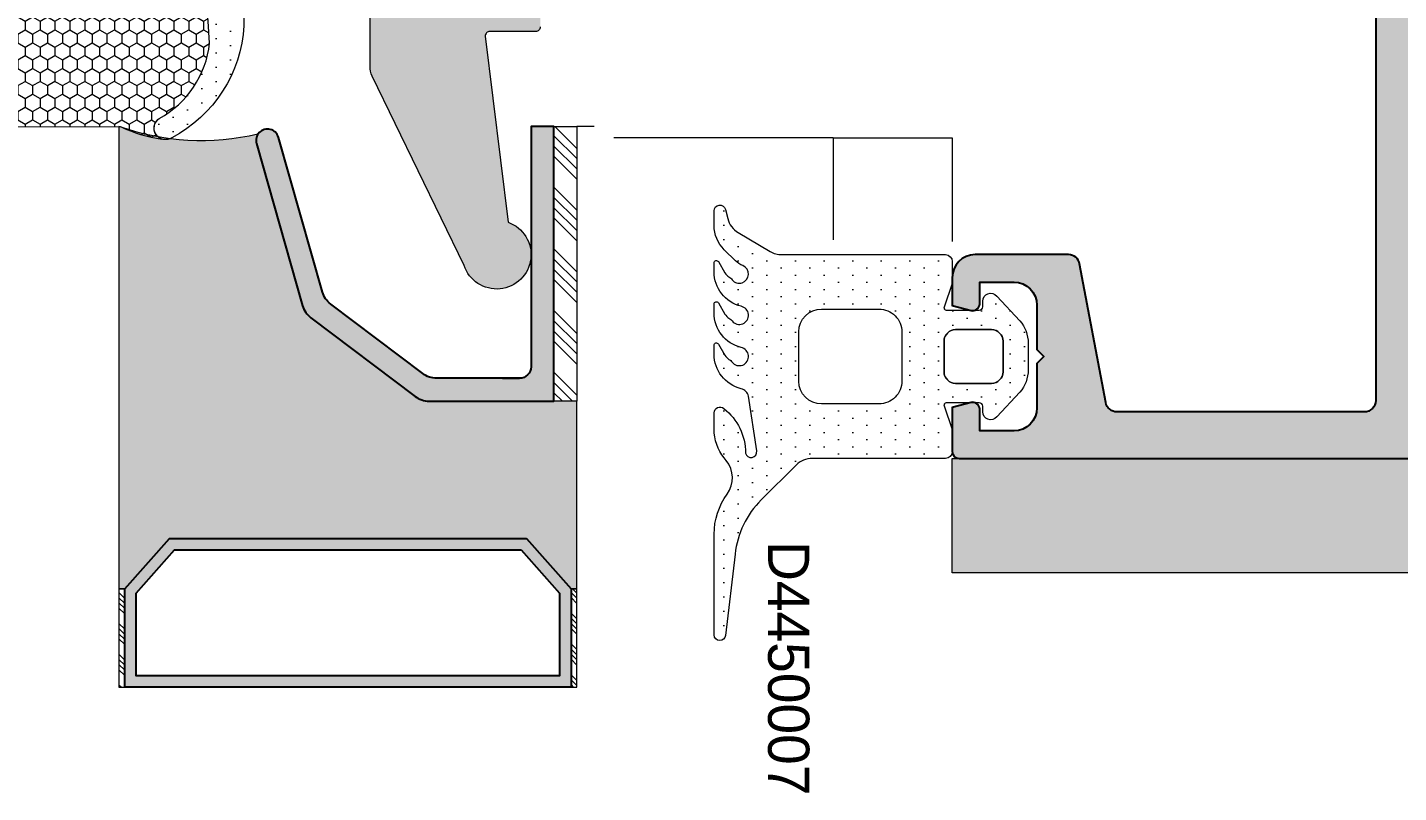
# Model space of a CAD drawing. Extents: x 58467 to 79089, y -33726 to -17391.
# Drawn here: x 74918.37 to 74924.36, y -19008.62 to -19005.28 of the extents above; entities that cross this region are included whole.
import ezdxf

# ---------------------------------------------------------------- set-up
doc = ezdxf.new("R2010")
doc.units = 0
doc.header["$LTSCALE"] = 100
doc.linetypes.add('HIDDEN2', pattern=[0.1875, 0.125, -0.0625])
for name, color, linetype, lineweight in [('ALD-aksesuar', 200, 'Continuous', 20), ('ALD-alu.', 7, 'Continuous', 20), ('ALD-alu.gor', 13, 'Continuous', 20), ('ALD-bant', 1, 'Continuous', 20), ('ALD-conta.', 30, 'Continuous', 20), ('ALD-olcu.', 150, 'Continuous', 20), ('ALD-pls', 1, 'Continuous', 20), ('ALD-silikon', 5, 'Continuous', 20), ('ALD-tr.', 252, 'Continuous', 15), ('ALD-yazı', 7, 'Continuous', 25), ('ATR-tr.', 252, 'Continuous', 15)]:
    doc.layers.add(name, color=color, linetype=linetype, lineweight=lineweight)
doc.styles.add('ALD-1', font='calibri.ttf')
pattern_1 = [(314.9999999999999, (190.4498068157263, -484.8717164994414), (0.0673519209080187, 0.06735192090801864), []), (314.9999999999999, (190.4498068157263, -484.8941671494395), (0.0673519209080187, 0.06735192090801864), []), (314.9999999999999, (190.4498068157263, -484.9166177994412), (0.0673519209080187, 0.06735192090801864), []), (314.9999999999999, (190.4498068157263, -484.9390684994432), (0.0673519209080187, 0.06735192090801864), [])]

# ---------------------------------------------------------------- blocks, each defined once
blk = doc.blocks.new('D3450016')
at = {"layer": 'ALD-tr.'}
h = blk.add_hatch(color=256, dxfattribs=at)
h.dxf.hatch_style = 1
edge = h.paths.add_edge_path(flags=16)
edge.add_line((23.60000000000582, 130.5000000000159), (24, 130.5000000000159))
edge.add_line((24, 130.5000000000159), (24, 44.50000000001592))
edge.add_line((24, 44.50000000001592), (23.60000000000582, 44.50000000001592))
edge.add_line((23.60000000000582, 44.50000000001592), (23.60000000000582, 39.50000000001592))
edge.add_line((23.60000000000582, 39.50000000001592), (-23.59999999999127, 39.50000000001592))
edge.add_line((-23.59999999999127, 39.50000000001592), (-23.59999999999127, 44.50000000001592))
edge.add_line((-23.59999999999127, 44.50000000001592), (-24, 44.50000000001592))
edge.add_line((-24, 44.50000000001592), (-24, 130.5000000000159))
edge.add_line((-24, 130.5000000000159), (-23.59999999999127, 130.5000000000159))
edge.add_line((-23.59999999999127, 130.5000000000159), (-23.59999999999127, 136.0000000000114))
edge.add_arc((-22.59999999998212, 136.0000000000095), 1.000000000009152, 90.00000000052438, 179.9999999998925, ccw=False)
edge.add_line((-22.59999999999127, 137.0000000000186), (22.60000000000582, 137.0000000000164))
edge.add_arc((22.59999999999701, 136.0000000000076), 1.000000000008811, 2.4431301426375285e-10, 89.99999999949517, ccw=False)
edge.add_line((23.60000000000582, 136.0000000000118), (23.60000000000582, 130.5000000000159))
edge = h.paths.add_edge_path(flags=16)
edge.add_arc((1.400000000008959, 5.499999999995225), 0.4999999999997726, -90.00000000002598, 2.5977442419389263e-11, ccw=False)
edge.add_line((1.400000000008731, 4.999999999995453), (-1.399999999994179, 4.999999999995453))
edge.add_arc((-1.399999999992872, 5.49999999999676), 0.5000000000013074, 180.0000000001498, 269.99999999985016, ccw=False)
edge.add_line((-1.899999999994179, 5.499999999995453), (-1.899999999994179, 5.999999999995453))
edge.add_arc((-2.399999999994805, 5.999999999994827), 0.5000000000006253, 7.16515358639205e-11, 89.99999999992835)
edge.add_line((-2.399999999994179, 6.499999999995453), (-4.399999999994179, 6.499999999994998))
edge.add_arc((-4.399999999992758, 6.999999999996419), 0.5000000000014211, 180.0000000000586, 269.99999999983714, ccw=False)
edge.add_line((-4.899999999994179, 6.999999999995907), (-4.899999999994179, 10.60021141676407))
edge.add_line((-4.899999999994179, 10.60021141676407), (-4.5, 11.00021141676416))
edge.add_line((-4.5, 11.00021141676416), (-4.5, 14.00021141676416))
edge.add_line((-4.5, 14.00021141676416), (-4.899999999994179, 14.40021141676425))
edge.add_line((-4.899999999994179, 14.40021141676425), (-4.899999999994179, 18.40021141676425))
edge.add_arc((-4.599999999999795, 18.40021141677005), 0.2999999999943839, 90.0000000011508, 180.0000000011073, ccw=False)
edge.add_line((-4.600000000005821, 18.70021141676443), (-3.19999999999709, 18.70021141676443))
edge.add_arc((-3.1999999999951, 19.00021141676535), 0.3000000000009209, 269.99999999962, 359.999999999772)
edge.add_line((-2.899999999994179, 19.00021141676416), (-2.899999999994179, 37.20000000001573))
edge.add_arc((-2.599999999999795, 37.20000000002153), 0.2999999999943839, 90.0000000011508, 180.0000000011073, ccw=False)
edge.add_line((-2.600000000005821, 37.50000000001592), (2.600000000005821, 37.50000000001592))
edge.add_arc((2.600000000000136, 37.20000000002187), 0.2999999999940428, -1.172509200841887e-09, 89.9999999989144, ccw=False)
edge.add_line((2.899999999994179, 37.20000000001573), (2.899999999994179, 27.50000000001592))
edge.add_line((2.899999999994179, 27.50000000001592), (2.69999999999709, 27.3000000000161))
edge.add_line((2.69999999999709, 27.3000000000161), (2.899999999994179, 27.10000000001628))
edge.add_line((2.899999999994179, 27.10000000001628), (2.69999999999709, 26.90000000001646))
edge.add_line((2.69999999999709, 26.90000000001646), (2.899999999994179, 26.70000000001664))
edge.add_line((2.899999999994179, 26.70000000001664), (2.899999999994179, 26.10000000001628))
edge.add_line((2.899999999994179, 26.10000000001628), (2.69999999999709, 26.10000000001628))
edge.add_line((2.69999999999709, 26.10000000001628), (2.69999999999709, 25.10000000001628))
edge.add_line((2.69999999999709, 25.10000000001628), (2.899999999994179, 25.10000000001628))
edge.add_line((2.899999999994179, 25.10000000001628), (2.899999999994179, 24.60000000001628))
edge.add_line((2.899999999994179, 24.60000000001628), (2.69999999999709, 24.60000000001628))
edge.add_line((2.69999999999709, 24.60000000001628), (2.69999999999709, 23.60000000001628))
edge.add_line((2.69999999999709, 23.60000000001628), (2.899999999994179, 23.60000000001628))
edge.add_line((2.899999999994179, 23.60000000001628), (2.899999999994179, 19.00021141676416))
edge.add_arc((3.199999999995612, 19.00021141676586), 0.3000000000014325, 180.0000000003257, 270.0000000002822)
edge.add_line((3.19999999999709, 18.70021141676443), (4.600000000005821, 18.70021141676443))
edge.add_arc((4.599999999998261, 18.40021141676851), 0.2999999999959186, -7.274252311617602e-10, 89.99999999855612, ccw=False)
edge.add_line((4.899999999994179, 18.40021141676471), (4.900000000008731, 14.40021141676425))
edge.add_line((4.900000000008731, 14.40021141676425), (4.5, 14.00021141676416))
edge.add_line((4.5, 14.00021141676416), (4.5, 11.00021141676416))
edge.add_line((4.5, 11.00021141676416), (4.899999999994179, 10.60021141676771))
edge.add_line((4.899999999994179, 10.60021141676771), (4.900000000008731, 6.999999999995453))
edge.add_arc((4.400000000008617, 6.999999999995566), 0.5000000000001137, 270.000000000013, 359.999999999987, ccw=False)
edge.add_line((4.400000000008731, 6.499999999995453), (2.400000000008731, 6.499999999995453))
edge.add_arc((2.400000000008561, 5.999999999995623), 0.4999999999998295, 89.99999999998046, 180.0000000000196)
edge.add_line((1.900000000008731, 5.999999999995453), (1.900000000008731, 5.499999999995453))
edge = h.paths.add_edge_path()
edge.add_line((4.5, 37.50000000001592), (23.47242470474157, 37.50000000001592))
edge.add_arc((23.47242470474157, 37.00000000001592), 0.5, 0, 90, ccw=False)
edge.add_line((23.97242470474157, 37.00000000001592), (23.97242470474157, 26.1998709768036))
edge.add_arc((23.47242470474257, 26.19987097680211), 0.4999999999989981, -79.33656267429387, 1.7007550923153758e-10, ccw=False)
edge.add_line((23.56494447175646, 25.7085054380118), (17.50748023299093, 24.56793871972832))
edge.add_arc((17.60000000000451, 24.07657318093827), 0.4999999999986853, 100.6634373256764, 180.0000000001478)
edge.add_line((17.10000000000582, 24.07657318093698), (17.10000000000582, 20.00000000002228))
edge.add_arc((18.10000000001668, 20.00000000002359), 1.000000000010857, 180.0000000000749, 269.9999999993779)
edge.add_line((18.10000000000582, 19.00000000001273), (19.31942858094408, 19.00000000001592))
edge.add_line((19.31942858094408, 19.00000000001592), (19.53977774789382, 19.82235428648573))
edge.add_arc((19.25000000000228, 19.90000000001074), 0.3000000000031726, 345.0000000012989, 450.000000000435)
edge.add_line((19.25, 20.20000000001392), (18.30000000000291, 20.20000000001664))
edge.add_line((18.30000000000291, 20.20000000001664), (18.30000000000291, 21.7000000000121))
edge.add_arc((19.30000000001252, 21.70000000000977), 1.000000000009607, 90.00000000055041, 179.9999999998665, ccw=False)
edge.add_line((19.30000000000291, 22.70000000001937), (21.25, 22.70000000001664))
edge.add_line((21.25, 22.70000000001664), (21.55000000000291, 23.00000000001592))
edge.add_line((21.55000000000291, 23.00000000001592), (21.85000000000582, 22.70000000001664))
edge.add_line((21.85000000000582, 22.70000000001664), (23.80000000001746, 22.70000000001664))
edge.add_arc((23.80000000000064, 21.70000000001437), 1.000000000002274, -2.3447910280083306e-10, 89.99999999903599, ccw=False)
edge.add_line((24.80000000000291, 21.70000000001028), (24.80000000000291, 20.20000000001664))
edge.add_line((24.80000000000291, 20.20000000001664), (23.85000000000582, 20.20000000001664))
edge.add_arc((23.85000000000174, 19.9000000000143), 0.3000000000023455, 89.99999999921971, 194.9999999994466)
edge.add_line((23.560222252112, 19.82235428648573), (23.78057141906174, 19.00000000001592))
edge.add_line((23.78057141906174, 19.00000000001592), (25.69999999999709, 19.00000000001592))
edge.add_arc((25.6999999999843, 19.30000000003162), 0.3000000000157002, 270.0000000024427, 359.9999999970362)
edge.add_line((26, 19.3000000000161), (26, 139.0000000000159))
edge.add_line((26, 139.0000000000159), (-26, 139.0000000000159))
edge.add_line((-26, 139.0000000000159), (-26, 19.30000000001746))
edge.add_arc((-25.69999999999652, 19.30000000001803), 0.3000000000034788, 180.0000000001085, 269.9999999998914)
edge.add_line((-25.69999999999709, 19.00000000001455), (-23.78057141906174, 19.00000000001592))
edge.add_line((-23.78057141906174, 19.00000000001592), (-23.560222252112, 19.82235428648573))
edge.add_arc((-23.84999999999462, 19.9000000000194), 0.2999999999967897, 344.9999999992603, 449.9999999993609)
edge.add_line((-23.84999999999127, 20.20000000001619), (-24.80000000000291, 20.20000000001664))
edge.add_line((-24.80000000000291, 20.20000000001664), (-24.80000000000291, 21.7000000000121))
edge.add_arc((-23.7999999999933, 21.70000000000977), 1.000000000009607, 90.00000000055041, 179.9999999998665, ccw=False)
edge.add_line((-23.80000000000291, 22.70000000001937), (-21.84999999999127, 22.70000000001664))
edge.add_line((-21.84999999999127, 22.70000000001664), (-21.55000000000291, 23.00000000001592))
edge.add_line((-21.55000000000291, 23.00000000001592), (-21.25, 22.70000000001664))
edge.add_line((-21.25, 22.70000000001664), (-19.29999999998836, 22.7000000000171))
edge.add_arc((-19.30000000000445, 21.70000000001556), 1.000000000001535, -1.7257661966141313e-10, 89.99999999907828, ccw=False)
edge.add_line((-18.30000000000291, 21.70000000001255), (-18.30000000000291, 20.20000000001664))
edge.add_line((-18.30000000000291, 20.20000000001664), (-19.25, 20.20000000001664))
edge.add_arc((-19.2499999999906, 19.90000000001512), 0.3000000000015284, 90.00000000179469, 194.9999999996502)
edge.add_line((-19.53977774787927, 19.82235428648573), (-19.31942858092953, 19.00000000001592))
edge.add_line((-19.31942858092953, 19.00000000001592), (-18.09999999999127, 19.00000000001592))
edge.add_arc((-18.09999999999718, 20.00000000002183), 1.000000000005912, 270.0000000003387, 359.9999999996613)
edge.add_line((-17.09999999999127, 20.00000000001592), (-17.10000000000582, 24.07657318093698))
edge.add_arc((-17.60000000000457, 24.07657318093821), 0.4999999999987494, 359.9999999998583, 439.3365626743175)
edge.add_line((-17.50748023299093, 24.56793871972832), (-23.56494447174191, 25.70850543801134))
edge.add_arc((-23.47242470472802, 26.19987097680166), 0.4999999999989981, 179.9999999998298, 259.3365626742939, ccw=False)
edge.add_line((-23.97242470472702, 26.19987097680314), (-23.97242470472702, 37.00000000001501))
edge.add_arc((-23.47242470472702, 37.00000000001501), 0.5, 90, 180, ccw=False)
edge.add_line((-23.47242470472702, 37.50000000001501), (-4.5, 37.50000000001592))
edge.add_line((-4.5, 37.50000000001592), (-4.5, 20.30021141676434))
edge.add_line((-4.5, 20.30021141676434), (-6.5, 20.30021141676434))
edge.add_line((-6.5, 20.30021141676434), (-6.5, 12.80021141676434))
edge.add_line((-6.5, 12.80021141676434), (-6.19999999999709, 12.50021141676416))
edge.add_line((-6.19999999999709, 12.50021141676416), (-6.5, 12.20021141676398))
edge.add_line((-6.5, 12.20021141676398), (-6.5, 0.3000000000042746))
edge.add_arc((-6.199999999992826, 0.3000000000071736), 0.3000000000071736, 180.0000000005536, 269.9999999991858)
edge.add_line((-6.19999999999709, 0), (-5.172181227986584, -9.094947017729282e-13))
edge.add_arc((-5.172181227984995, 0.2999999999907443), 0.2999999999916538, 269.9999999996965, 325.0000000006365)
edge.add_line((-4.926435614703223, 0.1279270690929479), (-4.536169591141515, 0.6852847127283894))
edge.add_arc((-4.699999999991427, 0.8000000000012831), 0.1999999999950789, 324.999999998074, 450.0000000016224)
edge.add_line((-4.69999999999709, 0.999999999996362), (-5.261649281485006, 0.9999999999990905))
edge.add_arc((-5.261649281481713, 1.199999999995537), 0.1999999999964466, 169.9999999989404, 269.9999999990565, ccw=False)
edge.add_line((-5.458610832080012, 1.234729635531949), (-5.191058475131285, 3.252094453298923))
edge.add_arc((-4.895616149221544, 3.199999999990797), 0.300000000007384, 90.00000000051187, 169.999999998688, ccw=False)
edge.add_line((-4.895616149224225, 3.499999999998181), (-0.3000000000029104, 3.499999999995907))
edge.add_line((-0.3000000000029104, 3.499999999995907), (0, 3.799999999994725))
edge.add_line((0, 3.799999999994725), (0.3000000000029104, 3.499999999995453))
edge.add_line((0.3000000000029104, 3.499999999995453), (4.895616149224225, 3.499999999999091))
edge.add_arc((4.895616149217707, 3.199999999987325), 0.3000000000117651, 10.000000001837577, 89.99999999875519, ccw=False)
edge.add_line((5.191058475131285, 3.252094453298923), (5.458610832080012, 1.234729635532403))
edge.add_arc((5.261649281481712, 1.199999999995992), 0.1999999999964469, -89.99999999905629, 10.000000001059618, ccw=False)
edge.add_line((5.261649281485006, 0.9999999999995453), (4.69999999999709, 0.9999999999990905))
edge.add_arc((4.699999999988233, 0.800000000004514), 0.1999999999945765, 89.9999999974627, 215.0000000033157)
edge.add_line((4.536169591141515, 0.6852847127279347), (4.926435614688671, 0.1279270690929479))
edge.add_arc((5.172181227974518, 0.3000000000028351), 0.300000000001926, 215.0000000008087, 269.9999999995254)
edge.add_line((5.172181227972033, 9.094947017729282e-13), (6.19999999999709, -9.094947017729282e-13))
edge.add_arc((6.199999999987256, 0.3000000000118347), 0.3000000000127442, 270.0000000018781, 359.999999997427)
edge.add_line((6.5, 0.2999999999983629), (6.5, 12.20021141676398))
edge.add_line((6.5, 12.20021141676398), (6.19999999999709, 12.50021141676416))
edge.add_line((6.19999999999709, 12.50021141676416), (6.5, 12.80021141676434))
edge.add_line((6.5, 12.80021141676434), (6.5, 20.30021141676434))
edge.add_line((6.5, 20.30021141676434), (4.5, 20.30021141676434))
edge.add_line((4.5, 20.30021141676434), (4.5, 37.50000000001592))
at = {"layer": 'ALD-alu.', "lineweight": 25}
blk.add_lwpolyline([(4.5, 37.50000000001592), (23.47242470474157, 37.50000000001592, -0.414213562373095), (23.97242470474157, 37.00000000001592), (23.97242470474157, 26.1998709768036, -0.3606953985574159), (23.56494447175646, 25.7085054380118), (17.50748023299093, 24.56793871972832, 0.3606953985574543), (17.10000000000582, 24.07657318093698), (17.10000000000582, 20.00000000002228, 0.4142135623695321), (18.10000000000582, 19.00000000001273), (19.31942858094408, 19.00000000001592), (19.53977774789382, 19.82235428648573, 0.4931454260266173), (19.25, 20.20000000001392), (18.30000000000291, 20.20000000001664), (18.30000000000291, 21.7000000000121, -0.4142135623695987), (19.30000000000291, 22.70000000001937), (21.25, 22.70000000001664), (21.55000000000291, 23.00000000001592), (21.85000000000582, 22.70000000001664), (23.80000000001746, 22.70000000001664, -0.4142135623693656), (24.80000000000291, 21.70000000001028), (24.80000000000291, 20.20000000001664), (23.85000000000582, 20.20000000001664, 0.4931454260325376), (23.560222252112, 19.82235428648573), (23.78057141906174, 19.00000000001592), (25.69999999999709, 19.00000000001592, 0.4142135623454576), (26, 19.3000000000161), (26, 139.0000000000159)], format="xyb", dxfattribs=at)
blk = doc.blocks.new('A$C56216D09')
at = {"layer": 'ALD-tr.'}
h = blk.add_hatch(color=256, dxfattribs=at)
h.dxf.hatch_style = 1
edge = h.paths.add_edge_path()
edge.add_line((94.44004138985474, -369.9516534744726), (94.44004138985474, -369.4107124746406))
edge.add_arc((94.42004138985067, -369.4107124746442), 0.02000000000407454, 1.04220415780964e-08, 90)
edge.add_line((94.42004138985067, -369.3907124746402), (94.3167012851045, -369.3907124746402))
edge.add_arc((94.3167012851045, -369.3707124746361), 0.02000000000407454, 180.000000010422, 270, ccw=False)
edge.add_line((94.29670128510043, -369.3707124746397), (94.29670128510043, -369.0631019803841))
edge.add_arc((94.39670128510625, -369.0631019803914), 0.1000000000058208, 154.1466513136685, 179.9999999958312, ccw=False)
edge.add_line((94.3067099717955, -369.0194950597288), (94.70749508966401, -368.192397466737))
edge.add_arc((94.85004138985096, -368.2390938510071), 0.1500000000029431, -70.52877936460322, 161.8618516040587, ccw=False)
edge.add_line((94.90004138985387, -368.3805152072455), (94.80004138985532, -369.1940938510088))
edge.add_arc((94.82004138985212, -369.1940938510088), 0.01999999999679858, 180, 270)
edge.add_line((94.82004138985212, -369.2140938510056), (95.02004138985649, -369.2140938510056))
edge.add_arc((95.02004138985649, -369.234093851006), 0.02000000000043656, -1.0422127161291428e-08, 90, ccw=False)
edge.add_line((95.04004138985329, -369.2340938510097), (95.04004138985329, -369.2940938510073))
edge.add_arc((95.02004138985649, -369.294093851011), 0.01999999999679858, -90, 1.0422013474453706e-08, ccw=False)
edge.add_line((95.02004138985649, -369.3140938510078), (94.96004138985882, -369.3140938510078))
edge.add_arc((94.96004138985882, -369.3340938510082), 0.02000000000043656, 90, 180)
edge.add_line((94.94004138985474, -369.3340938510082), (94.94004138985474, -370.6440938510059))
edge.add_arc((94.96004138985882, -370.6440938510059), 0.02000000000407454, 180, 270)
edge.add_line((94.96004138985882, -370.66409385101), (95.02004138985649, -370.66409385101))
edge.add_arc((95.02004138986376, -370.6840938510068), 0.01999999999679858, 0, 90.00000002084408, ccw=False)
edge.add_line((95.04004138985329, -370.6840938510068), (95.04004138985329, -370.7440938510081))
edge.add_arc((95.02004138985649, -370.7440938510081), 0.01999999999679858, -90, 0, ccw=False)
edge.add_line((95.02004138985649, -370.7640938510085), (94.82004138985212, -370.7640938510085))
edge.add_arc((94.82004138985212, -370.7840938510053), 0.01999999999679858, 90, 180)
edge.add_line((94.80004138985532, -370.7840938510053), (94.90004138985387, -371.5976724947686))
edge.add_arc((94.85004138985823, -371.7390938510107), 0.1500000000030262, -161.8618516049239, 70.5287793676867, ccw=False)
edge.add_line((94.70749508966401, -371.7857902352807), (94.3067099717955, -370.9586926422853))
edge.add_arc((94.39670128510625, -370.9150857216227), 0.1000000000053235, 180.0000000041688, 205.8533486863315, ccw=False)
edge.add_line((94.29670128510043, -370.91508572163), (94.29670128510043, -370.6074801089999))
edge.add_arc((94.3167012851045, -370.6074801089999), 0.02000000000407454, 90, 180, ccw=False)
edge.add_line((94.3167012851045, -370.5874801089958), (94.42004138985067, -370.5874801089958))
edge.add_arc((94.42004138985794, -370.5674801089954), 0.02000000000043656, 269.9999999791559, 359.999999989578)
edge.add_line((94.44004138985474, -370.567480108999), (94.44004138985474, -370.0116534744739))
edge.add_line((94.44004138985474, -370.0116534744739), (94.47004138985358, -369.9816534744714))
edge.add_line((94.47004138985358, -369.9816534744714), (94.44004138985474, -369.9516534744726))
h = blk.add_hatch(dxfattribs=at)
h.set_pattern_fill('HONEY', color=256, scale=0.3, angle=-90.00000000000001)
h.set_pattern_definition([(270, (284.7610796474328, -5.858587417602394), (0.03247595264191644, -0.05625000000000002), [0.03750000000000001, -0.07500000000000001]), (29.99999999999998, (284.7610796474328, -5.858587417602394), (0.03247595264191647, 0.05624999999999997), [0.0374999999999998, -0.07499999999999961]), (329.9999999999999, (284.7610796474328, -5.858587417602394), (0.0649519052838329, -2.442148046268821e-17), [-0.075, 0.0375])])
edge = h.paths.add_edge_path()
edge.add_arc((93.40348002551036, -371.1863683772754), 0.04999999999993254, 123.54067721603329, 251.6819864852041, ccw=False)
edge.add_arc((93.16499870918051, -370.7654382994297), 0.4339290588409246, 299.0727756967127, 353.3878011253868)
edge.add_arc((103.6948711817386, -370.0364113540527), 10.12882982929807, 175.5891108670493, 184.4108891329507, ccw=False)
edge.add_arc((93.23434378233651, -369.3074846123855), 0.3651462973863119, 7.88086083808724, 67.1983117665063)
edge.add_arc((93.40348002550309, -368.9291991771788), 0.0499999999962315, 108.31801351610619, 236.45932279321948, ccw=False)
edge.add_arc((93.18887618491135, -376.6663882710563), 7.787195715251384, 88.53647489701204, 89.92528269600255)
edge.add_line((93.19903117555077, -368.8791991771795), (92.69749894639244, -368.8806773947435))
edge.add_line((92.69749894639244, -368.8806773947435), (92.60004138985823, -368.7805129763947))
edge.add_arc((84.75346230711148, -370.0297738676127), 7.945404714432471, -9.046187753018216, 9.046187753018216, ccw=False)
edge.add_line((92.60004138985823, -371.2790347588307), (92.69856317229278, -371.1805129763925))
edge.add_line((92.69856317229278, -371.1805129763925), (93.20604138984345, -371.1790347588249))
edge.add_arc((93.4654751202761, -370.6474281353658), 0.5915331458099092, 243.9867798819061, 262.4512400845721)
h = blk.add_hatch(dxfattribs=at)
h.set_pattern_fill('DOTS', color=256, angle=-90.00000000000001)
h.set_pattern_definition([(270, (284.7610796474328, -5.858587417602394), (0.06249999999999999, -0.03125000000000001), [0, -0.0625])])
edge = h.paths.add_edge_path()
edge.add_arc((93.76604138985567, -370.5064113540575), 0.02000000000407454, 90, 179.999999989578)
edge.add_line((93.7460413898516, -370.5064113540539), (93.74604138984432, -370.7389149733426))
edge.add_arc((93.15566945124738, -370.7047447985678), 0.5913599806605565, 297.75998760478944, 356.6874696317592, ccw=False)
edge.add_arc((93.40348002551036, -371.1863683772754), 0.05000000000025168, 123.54067721603329, 303.54067721372985, ccw=False)
edge.add_arc((93.16499870918051, -370.7654382994297), 0.4339290588409246, 299.0727756967127, 353.3878011253868)
edge.add_arc((103.6948711817386, -370.0364113540527), 10.12882982929807, 175.5891108670493, 184.4108891329507, ccw=False)
edge.add_arc((93.23434378233651, -369.3074846123855), 0.3651462973863119, 7.88086083808724, 67.1983117665063)
edge.add_arc((93.40348002551036, -368.9291991771825), 0.04999999999721945, 56.45932278627009, 236.45932278396668, ccw=False)
edge.add_arc((93.22126703814865, -369.3698606202925), 0.526004496344989, 3.919274375893224, 66.48864109299211, ccw=False)
edge.add_line((93.74604138984432, -369.3339077347664), (93.7460413898516, -369.5681523055391))
edge.add_arc((93.76604138985567, -369.5681523055355), 0.02000000000407454, 180.000000010422, 270)
edge.add_line((93.76604138985567, -369.5881523055359), (93.84917665427201, -369.5881523055396))
edge.add_arc((93.84917665427201, -369.5731523055365), 0.0150000000030559, 270, 360)
edge.add_line((93.86417665427143, -369.5731523055365), (93.86417665427143, -369.5489385872206))
edge.add_arc((93.89917665427492, -369.548938587217), 0.03500000000349246, 40.453477440106724, 180.0000000059554, ccw=False)
edge.add_line((93.92580931096745, -369.5262295230059), (94.02708208021795, -369.6349998462101))
edge.add_arc((93.91294212294451, -369.7323244071194), 0.1500000000085854, 0, 40.453477436571575, ccw=False)
edge.add_line((94.06294212295325, -369.7323244071194), (94.06294212295325, -370.3422392524735))
edge.add_arc((93.91294212294451, -370.3422392524626), 0.1500000000087311, 319.5465225595103, 359.99999999583116, ccw=False)
edge.add_line((94.02708208021068, -370.4395638133792), (93.92580931096745, -370.5483341365943))
edge.add_arc((93.89917665427492, -370.5256250723796), 0.0350000000001491, 179.9999999940446, 319.54652255536166, ccw=False)
edge.add_line((93.86417665427143, -370.525625072376), (93.86417665427143, -370.5014113540528))
edge.add_arc((93.84917665427201, -370.5014113540528), 0.01499999999941792, 0, 90)
edge.add_line((93.84917665427201, -370.4864113540534), (93.76604138985567, -370.4864113540534))
edge = h.paths.add_edge_path(flags=16)
edge.add_arc((93.90294212294975, -370.3514113540514), 0.05000000000291038, 270, 359.99999999583116, ccw=False)
edge.add_line((93.90294212294975, -370.4014113540543), (93.81604138984403, -370.4014113540543))
edge.add_arc((93.81604138984403, -370.351411354055), 0.0499999999992724, 180, 270, ccw=False)
edge.add_line((93.7660413898484, -370.351411354055), (93.7660413898484, -369.723152305538))
edge.add_arc((93.81604138984403, -369.7231523055343), 0.04999999999563443, 90, 180.0000000041688, ccw=False)
edge.add_line((93.81604138984403, -369.6731523055387), (93.90294212294975, -369.6731523055387))
edge.add_arc((93.90294212294975, -369.723152305538), 0.0499999999992724, 0, 90, ccw=False)
edge.add_line((93.95294212295266, -369.723152305538), (93.95294212295266, -370.351411354055))
h = blk.add_hatch(dxfattribs=at)
h.set_pattern_fill('AR-SAND', color=256, scale=0.001, angle=-90.00000000000001)
h.set_pattern_definition([(307.5, (190.4498068157263, -484.8717164994414), (0.04894132373293424, 0.001600031295984025), [0, -0.03860799999999983, 0, -0.04317999999999982, 0, -0.04127499999999983]), (277.4999999999999, (190.4498068157263, -484.8717164994414), (0.0716825100568354, -0.0449523283138003), [0, -0.020828, 0, -0.034798, 0, -0.013335]), (237.5, (190.4498068157263, -484.8404744994405), (0.0001437184678545423, -0.0790992370241458), [0, -0.0127, 0, -0.04572, 0, -0.05969]), (227.4999999999999, (190.4498068157263, -484.8404744994405), (0.0222929323257216, -0.07635564524722972), [0, -0.006350000000000001, 0, -0.029972, 0, -0.03429])])
h.paths.add_polyline_path([(94.49402785318671, -372.358840462115, 0.1631068733027299), (94.55428604534973, -372.3790347588292), (95.10004138985823, -372.3790347588292), (95.2000413898495, -372.3790347588292), (95.2000413898495, -373.1990347588289), (95.17504138985532, -373.1990347588289), (94.98004138984834, -372.9790347588278), (93.42004138985067, -372.9790347588278), (93.22504138985823, -373.1990347588289), (93.2000413898495, -373.1990347588289), (93.2000413898495, -371.1790347588285, 0.1452214620042739), (93.80718559524394, -371.2123476018205, 0.2214313437899865), (93.80052233701281, -371.2540347588292), (94.00208156305598, -371.9620865654433, 0.1631068733026994), (94.03800231897912, -372.0145132631878)])
h = blk.add_hatch(color=256, dxfattribs=at)
h.dxf.hatch_style = 1
edge = h.paths.add_edge_path()
edge.add_line((94.9500413898495, -372.2790347588307), (94.58779899352521, -372.2790347588307))
edge.add_arc((94.58779899352521, -372.1790347588285), 0.1, -127.05503882795529, -90, ccw=False)
edge.add_line((94.52754080136219, -372.2588404621165), (94.12500575512968, -371.9549018566104))
edge.add_arc((94.1852639472927, -371.8750961533224), 0.09999999999975263, 195.8899223439379, 232.9449611719192, ccw=False)
edge.add_line((94.08908499920653, -371.9024751588659), (93.89670128510625, -371.2266557532857))
edge.add_arc((93.84861181105953, -371.2403452560575), 0.05000000000000131, 15.88992234412409, 195.8899223441241)
edge.add_line((93.80052233701281, -371.2540347588292), (94.00208156305598, -371.9620865654433))
edge.add_arc((94.09826051114942, -371.9347075598998), 0.1000000000000026, 195.8899223441241, 232.9449611720447)
edge.add_line((94.03800231897912, -372.0145132631878), (94.49402785317943, -372.3588404621187))
edge.add_arc((94.55428604534973, -372.2790347588307), 0.09999999999998815, 232.9449611720863, 270)
edge.add_line((94.55428604534973, -372.3790347588292), (95.10004138985096, -372.3790347588292))
edge.add_line((95.10004138985823, -372.3790347588292), (95.10004138985823, -371.1790347588285))
edge.add_line((95.10004138985823, -371.1790347588285), (95.00004138985969, -371.1790347588285))
edge.add_line((95.00004138985241, -371.1790347588285), (95.00004138985241, -372.2290347588278))
edge.add_arc((94.9500413898495, -372.2290347588278), 0.05, -90, 0, ccw=False)
h = blk.add_hatch(dxfattribs=at)
h.set_pattern_fill('DOTS', color=256, angle=-90.00000000000001)
h.set_pattern_definition([(270, (244.2297166745557, -17.4864346930226), (0.06249999999999999, -0.03125000000000001), [0, -0.0625])])
edge = h.paths.add_edge_path(flags=16)
edge.add_arc((97.0119421229465, -372.251332227479), 0.05000000000291038, -89.99999999166238, 0, ccw=False)
edge.add_line((97.01194212295377, -372.3013322274783), (96.85441620826168, -372.3013322274783))
edge.add_arc((96.85441620826896, -372.251332227479), 0.0499999999992724, 180, 269.9999999916624, ccw=False)
edge.add_line((96.80441620826605, -372.251332227479), (96.80441620826605, -372.11673729018))
edge.add_arc((96.85441620826896, -372.11673729018), 0.05000000000291038, 90.00000000833762, 180, ccw=False)
edge.add_line((96.85441620826168, -372.0667372901808), (97.01194212295377, -372.0667372901808))
edge.add_arc((97.0119421229465, -372.11673729018), 0.0499999999992724, 0, 89.99999999166238, ccw=False)
edge.add_line((97.0619421229494, -372.11673729018), (97.0619421229494, -372.251332227479))
edge = h.paths.add_edge_path(flags=16)
edge.add_arc((96.52004138984921, -372.2913547728567), 0.09999999999854481, -89.99999999583122, 2.084391326206969e-09, ccw=False)
edge.add_line((96.52004138985649, -372.3913547728516), (96.26964347271132, -372.3913547728516))
edge.add_arc((96.2696434727186, -372.2913547728531), 0.09999999999854481, 180, 269.99999999583116, ccw=False)
edge.add_line((96.16964347271278, -372.2913547728531), (96.16964347271278, -372.0767147448059))
edge.add_arc((96.2696434727186, -372.0767147448023), 0.1000000000058208, 90.00000000416878, 180.0000000020844, ccw=False)
edge.add_line((96.26964347271132, -371.9767147448038), (96.52004138985649, -371.9767147448038))
edge.add_arc((96.52004138984921, -372.0767147447987), 0.09999999999490683, -4.168782652413938e-09, 89.99999999583122, ccw=False)
edge.add_line((96.62004138984776, -372.0767147448059), (96.62004138984776, -372.2913547728531))
edge = h.paths.add_edge_path()
edge.add_arc((96.95817665426875, -372.4013322274768), 0.01499999999941792, 0, 90)
edge.add_line((96.95817665426875, -372.3863322274774), (96.81391639545473, -372.3863322274774))
edge.add_arc((96.81391639545473, -372.3963322274794), 0.01000000000203727, 90, 198.1914373175667)
edge.add_line((96.80441620826605, -372.3994541569264), (96.84004138984892, -372.5028633631482))
edge.add_line((96.84004138984892, -372.5028633631482), (96.84004138984892, -372.5990347588304))
edge.add_arc((96.81004138985008, -372.5990347588304), 0.02999999999883585, -90, 0, ccw=False)
edge.add_line((96.81004138985008, -372.6290347588292), (96.22880530548719, -372.6290347588292))
edge.add_arc((96.22880530548719, -372.7290347588278), 0.09999999999854481, 90, 135)
edge.add_line((96.15809462736797, -372.6583240807086), (96.00570728858293, -372.8107114194936))
edge.add_arc((96.28855000106705, -373.0935541319632), 0.4000000000031544, 135.0000000014739, 173.3755918625937)
edge.add_line((95.89122051627783, -373.0474100042848), (95.8498732750304, -373.4034353293864))
edge.add_arc((95.82504018222971, -373.4005513214033), 0.0250000000018843, 180.5631646433443, 353.3755918557077, ccw=False)
edge.add_line((95.80004138985532, -373.4007970443781), (95.80004138985532, -372.9610448725398))
edge.add_arc((96.10004138985823, -372.961044872518), 0.3000000000029104, 144.0869012672226, 180.0000000041688, ccw=False)
edge.add_arc((95.75919350046752, -372.7141933740422), 0.1208478893845554, 324.0869012601768, 398.8996909316746)
edge.add_line((95.85324295175087, -372.6383058712418), (95.84439208267577, -372.6273367478789))
edge.add_arc((96.00004138985241, -372.501744975958), 0.1999999999969908, 179.9999999989578, 218.8996909331068, ccw=False)
edge.add_line((95.80004138985532, -372.5017449759544), (95.80004138985532, -372.429692672511))
edge.add_arc((95.82504138985678, -372.429692672511), 0.02500000000145519, 45.91882751585638, 180, ccw=False)
edge.add_arc((95.6912774405937, -372.6056291977402), 0.2458526434548552, -0.025879893961075595, 52.060937064209384, ccw=False)
edge.add_arc((95.96149324251019, -372.6001335286383), 0.02500000000601681, 192.9598802876343, 368.7345691517311)
edge.add_line((95.98620330361882, -372.5963370987374), (95.9495774826064, -372.3579483231151))
edge.add_arc((95.91004138712015, -372.3640226087555), 0.03999999740423604, 8.734566533215528, 78.90710585201329)
edge.add_arc((95.95577003710787, -372.1737739372838), 0.1557121624932153, 180, 255.8625057653922, ccw=False)
edge.add_line((95.80005787461414, -372.1737739372838), (95.80004138985532, -372.1345550830774))
edge.add_arc((95.81004138985008, -372.1345550830774), 0.00999999999476131, 30.000000000114312, 180, ccw=False)
edge.add_line((95.81870164388965, -372.1295550830764), (95.84704746690113, -372.1786514887062))
edge.add_arc((95.8903487370917, -372.1536514887157), 0.04999999999643651, 209.9999999898419, 239.2828569629412)
edge.add_arc((95.83926872059965, -372.2396214364526), 0.04999999999677734, 38.15308536129021, 59.282856962941196, ccw=False)
edge.add_arc((95.91004138984863, -372.1840226119421), 0.04000000000109184, 218.1530853649199, 438.9071105645355)
edge.add_arc((95.95577003710787, -371.9937739372835), 0.1557121624967431, 180, 255.8625057657191, ccw=False)
edge.add_line((95.80005787461414, -371.9937739372835), (95.80004138985532, -371.9545550830771))
edge.add_arc((95.81004138985008, -371.9545550830771), 0.00999999999476131, 30.000000000114312, 180, ccw=False)
edge.add_line((95.81870164388965, -371.9495550830761), (95.84704746690113, -371.9986514887059))
edge.add_arc((95.8903487370917, -371.9736514887154), 0.04999999999643651, 209.9999999898419, 239.2828569629412)
edge.add_arc((95.83926872059965, -372.0596214364523), 0.04999999999677734, 38.15308536129021, 59.282856962941196, ccw=False)
edge.add_arc((95.91004138984863, -372.0040226119418), 0.04000000000109184, 218.1530853649199, 438.9071105645355)
edge.add_arc((95.95577003710787, -371.8137739372833), 0.1557121624967431, 180, 255.8625057657191, ccw=False)
edge.add_line((95.80005787461414, -371.8137739372833), (95.80004138985532, -371.7745550830768))
edge.add_arc((95.81004138985008, -371.7745550830768), 0.00999999999476131, 30.000000000114312, 180, ccw=False)
edge.add_line((95.81870164388965, -371.7695550830758), (95.84704746690113, -371.8186514887093))
edge.add_arc((95.89034873708442, -371.7936514887151), 0.04999999999195433, 209.999999997621, 239.282856970109)
edge.add_arc((95.83926872059965, -371.879621436452), 0.04999999999677734, 38.15308536129021, 59.282856962941196, ccw=False)
edge.add_arc((95.91004138984863, -371.8240226119378), 0.04000000000333925, 218.1530853690176, 427.5051849495077)
edge.add_arc((95.96360536531574, -371.6946746296162), 0.0999999999940687, 225.2421378751175, 247.5051849544877, ccw=False)
edge.add_line((95.89319414837519, -371.7656835060188), (95.84442456443503, -371.7173244003789))
edge.add_arc((95.9500413898495, -371.6108110857749), 0.1499999999951664, 180, 225.2421378741308, ccw=False)
edge.add_line((95.80004138985532, -371.6108110857749), (95.80004138985532, -371.5471487205323))
edge.add_arc((95.8250413898495, -371.5471487205286), 0.02499999999417923, 14.112914385924, 180.0000000083376, ccw=False)
edge.add_line((95.84928681685415, -371.5410528801949), (95.85934592718695, -371.5810617078168))
edge.add_arc((95.95632763520553, -371.5566783464747), 0.1000000000027192, 194.112914389967, 239.3550522612738)
edge.add_line((95.90535598529095, -371.6427125891059), (96.04436407265894, -371.7250690014625))
edge.add_arc((96.09533572257351, -371.6390347588276), 0.1000000000038931, 239.3550522623363, 269.9999999958312)
edge.add_line((96.09533572256623, -371.7390347588298), (96.81004138985008, -371.7390347588298))
edge.add_arc((96.81004138985008, -371.7690347588286), 0.02999999999883585, 0, 90, ccw=False)
edge.add_line((96.84004138984892, -371.7690347588286), (96.84004138984892, -371.8652061545072))
edge.add_line((96.84004138984892, -371.8652061545072), (96.80441620826605, -371.968615360729))
edge.add_arc((96.81391639545473, -371.971737290176), 0.01000000000457765, 161.8085626824333, 270)
edge.add_line((96.81391639545473, -371.981737290178), (96.95817665426875, -371.981737290178))
edge.add_arc((96.95817665426875, -371.9667372901786), 0.01499999999941792, 270, 360)
edge.add_line((96.97317665426817, -371.9667372901786), (96.97317665426817, -371.9425235718591))
edge.add_arc((97.00817665427167, -371.9425235718554), 0.03500000000349246, 40.45347743557488, 180.0000000059554, ccw=False)
edge.add_line((97.03480931096419, -371.919814507648), (97.13608208022197, -372.0285848308486))
edge.add_arc((97.02194212294125, -372.1259093917506), 0.150000000009401, -4.168782652413938e-09, 40.453477432653585, ccw=False)
edge.add_line((97.17194212294999, -372.1259093917615), (97.17194212294999, -372.2421601258975))
edge.add_arc((97.02194212294853, -372.2421601259048), 0.1500000000014552, -40.453477433399485, 2.7791884349426255e-09, ccw=False)
edge.add_line((97.13608208022197, -372.3394846868032), (97.03480931097874, -372.4482550100183))
edge.add_arc((97.00817665427894, -372.4255459458), 0.03500000000804605, 180, 319.5465225585581, ccw=False)
edge.add_line((96.97317665426817, -372.4255459458), (96.97317665426817, -372.4013322274768))
h = blk.add_hatch(dxfattribs=at)
h.set_pattern_fill('DOTS', color=256, scale=0.05, angle=-90.00000000000001)
h.set_pattern_definition([(270, (844.2789378106754, -2838.24245907148), (0.07937499999999999, -0.03968750000000001), [0, -0.079375])])
h.paths.add_polyline_path([(96.84004138984892, -373.1290347588292), (96.84004138984892, -372.6290347588292), (108.8400413898489, -372.6290347588292), (108.8400413898489, -373.1290347588292)])
h = blk.add_hatch(color=256, dxfattribs=at)
h.dxf.hatch_style = 1
h.paths.add_polyline_path([(94.95754564169329, -373.0290347588307), (95.12504138985241, -373.2180043208609), (95.12504138985241, -373.5790347588263), (93.27504138985387, -373.5790347588263), (93.27504138985387, -373.2180043208609), (93.44253713802027, -373.0290347588307)], flags=16)
h.paths.add_polyline_path([(94.98004138984834, -372.9790347588278), (95.17504138985532, -373.1990347588289), (95.17504138985532, -373.6290347588292), (93.22504138985823, -373.6290347588292), (93.22504138985823, -373.1990347588289), (93.42004138985067, -372.9790347588278)])
at = {"layer": 'ATR-tr.'}
h = blk.add_hatch(dxfattribs=at)
h.set_pattern_fill('ANSI34', color=256, scale=0.01, angle=-90.00000000000001)
h.set_pattern_definition([(314.9999999999999, (190.4498068157263, -484.9717164994436), (0.1347038418160374, 0.1347038418160373), []), (314.9999999999999, (190.4498068157263, -485.0166177994397), (0.1347038418160374, 0.1347038418160373), []), (314.9999999999999, (190.4498068157263, -485.0615190994431), (0.1347038418160374, 0.1347038418160373), []), (314.9999999999999, (190.4498068157263, -485.10642049944), (0.1347038418160374, 0.1347038418160373), [])])
h.paths.add_polyline_path([(95.2000413898495, -372.3790347588292), (95.10004138985823, -372.3790347588292), (95.10004138985823, -371.1790347588285), (95.2000413898495, -371.1790347588285)])
h = blk.add_hatch(dxfattribs=at)
h.set_pattern_fill('ANSI34', color=256, scale=0.005000000000000001, angle=-90.00000000000001)
h.set_pattern_definition(pattern_1)
h.paths.add_polyline_path([(93.22504138985823, -373.6290347588292), (93.2000413898495, -373.6290347588292), (93.2000413898495, -373.1990347588289), (93.22504138985823, -373.1990347588289)])
h = blk.add_hatch(dxfattribs=at)
h.set_pattern_fill('ANSI34', color=256, scale=0.005000000000000001, angle=-90.00000000000001)
h.set_pattern_definition(pattern_1)
h.paths.add_polyline_path([(95.17504138985532, -373.6290347588292), (95.2000413898495, -373.6290347588292), (95.2000413898495, -373.1990347588289), (95.17504138985532, -373.1990347588289)])
at = {"layer": 'ALD-aksesuar'}
blk.add_lwpolyline([(95.04004138985329, -370.7440938510081, -0.4142135623790887), (95.02004138985649, -370.7640938510085), (94.82004138985212, -370.7640938510085, 0.4142135623787558), (94.80004138985532, -370.7840938510053), (94.90004138985387, -371.5976724947686, -1.606420800114553), (94.70749508966401, -371.7857902352807), (94.3067099717955, -370.9586926422853, -0.1132874618035352), (94.29670128510043, -370.91508572163), (94.29670128510043, -370.6074801089999, -0.4142135623730949)], format="xyb", dxfattribs=at)
at = {"layer": 'ALD-alu.', "lineweight": 25}
blk.add_lwpolyline([(94.87583432314568, -372.2790347588307), (94.9500413898495, -372.2790347588307), (94.58779899352521, -372.2790347588307, -0.1631068733028758), (94.52754080136219, -372.2588404621165), (94.12500575513695, -371.9549018566104, -0.1631068733026966), (94.08908499920653, -371.9024751588659), (93.89670128510625, -371.2266557532857, 0.9999999999999997), (93.80052233701281, -371.2540347588292), (94.00208156305598, -371.9620865654433, 0.1631068733027135), (94.03800231897912, -372.0145132631878), (94.49402785318671, -372.358840462115, 0.1631068733027146), (94.55428604534973, -372.3790347588292), (95.10004138985823, -372.3790347588292), (95.10004138985823, -371.1790347588285), (95.00004138985241, -371.1790347588285), (95.00004138985241, -372.2290347588278, -0.414213562373095), (94.9500413898495, -372.2790347588307)], format="xyb", dxfattribs=at)
for points in [[(94.98004138984834, -372.9790347588278), (95.17504138985532, -373.1990347588289), (95.17504138985532, -373.6290347588292), (93.22504138985823, -373.6290347588292), (93.22504138985823, -373.1990347588289), (93.42004138985067, -372.9790347588278)], [(94.95754564169329, -373.0290347588307), (95.12504138985241, -373.2180043208609), (95.12504138985241, -373.5790347588263), (93.27504138985387, -373.5790347588263), (93.27504138985387, -373.2180043208609), (93.44253713802027, -373.0290347588307)]]:
    blk.add_lwpolyline(points, close=True, dxfattribs=at)
at = {"layer": 'ALD-alu.gor', "linetype": 'HIDDEN2'}
blk.add_line((96.32004138984485, -371.2290347588278), (95.36133900778077, -371.2290347588278), dxfattribs=at)
at = {"layer": 'ALD-alu.gor'}
for p, q in [((96.32004138984485, -371.2290347588278), (96.32004138984485, -371.6743247000268)), ((96.32004138984485, -371.2290347588278), (96.84004138984892, -371.2290347588278)), ((96.84004138984892, -371.2290347588278), (96.84004138984892, -371.6819828451735)), ((108.8400413898489, -373.1290347588292), (96.84004138984892, -373.1290347588292))]:
    blk.add_line(p, q, dxfattribs=at)
at = {"layer": 'ALD-bant'}
for points in [[(95.2000413898495, -371.1790347588285), (95.2000413898495, -372.3790347588292), (95.10004138985823, -372.3790347588292), (95.10004138985823, -371.1790347588285)], [(93.2000413898495, -373.6290347588292), (93.22504138985823, -373.6290347588292), (93.22504138985823, -373.1990347588289), (93.2000413898495, -373.1990347588289)], [(95.17504138985532, -373.6290347588292), (95.2000413898495, -373.6290347588292), (95.2000413898495, -373.1990347588289), (95.17504138985532, -373.1990347588289)]]:
    blk.add_lwpolyline(points, close=True, dxfattribs=at)
at = {"layer": 'ALD-conta.'}
for points in [[(93.76604138985567, -370.4864113540534, 0.4142135623634547), (93.7460413898516, -370.5064113540539), (93.74604138984432, -370.7389149733426, -0.2629397045498812), (93.43110646873538, -371.2280430654537, -0.9999999999964736), (93.37585358228534, -371.1446936891007, 0.2415330241436603), (93.59604138984287, -370.8154046436248, -0.03851129118051682), (93.59604138984287, -369.2574180644806, 0.2647597221926054), (93.37585358228534, -368.9708738653571, -0.9999999999955399), (93.43110646873538, -368.8875244890041, -0.2800017922348244), (93.74604138984432, -369.3339077347664), (93.7460413898516, -369.5681523055391, 0.4142135623637596), (93.76604138985567, -369.5881523055359), (93.84917665427201, -369.5881523055396, 0.4142135623624397), (93.86417665427143, -369.5731523055365), (93.86417665427143, -369.5489385872206, -0.6972628230190611), (93.92580931096745, -369.5262295230059), (94.02708208021795, -369.6349998462101, -0.1783678832049007), (94.06294212295325, -369.7323244071194), (94.06294212295325, -370.3422392524735, -0.1783678832045253), (94.02708208021068, -370.4395638133792), (93.92580931096745, -370.5483341365943, -0.6972628230161064), (93.86417665427143, -370.525625072376), (93.86417665427143, -370.5014113540528, 0.4142135623695433), (93.84917665427201, -370.4864113540534)], [(96.97317665426817, -372.4013322274768, 0.4142135623695433), (96.95817665426875, -372.3863322274774), (96.81391639545473, -372.3863322274774, 0.5105780588821924), (96.80441620826605, -372.3994541569264), (96.84004138984892, -372.5028633631482), (96.84004138984892, -372.5990347588304, -0.414213562373095), (96.81004138985008, -372.6290347588292), (96.22880530548719, -372.6290347588292, 0.1989123673796335), (96.15809462736797, -372.6583240807086), (96.00570728858293, -372.8107114194936, 0.169027794419275), (95.89122051627783, -373.0474100042848), (95.8498732750304, -373.4034353293864, -0.9391645517645005), (95.80004138985532, -373.4007970443781), (95.80004138985532, -372.9610448725398, -0.1579957734311119), (95.85706912030582, -372.7850776135456, 0.3385435260148081), (95.85324295175087, -372.6383058712418), (95.84439208267577, -372.6273367478789, -0.1713808568374878), (95.80004138985532, -372.5017449759544), (95.80004138985532, -372.429692672511, -0.6623950268112484), (95.84243330938625, -372.4117337990756, -0.2312672271290258), (95.93713005897007, -372.6057402467595, 0.9637906713055707), (95.98620330361882, -372.5963370987374), (95.9495774826064, -372.3579483231151, 0.3161266731731083), (95.9177373972052, -372.3247699499807, -0.3436566912164626), (95.80005787461414, -372.1737739372838), (95.80004138985532, -372.1345550830774, -0.767326987978662), (95.81870164388965, -372.1295550830764), (95.84704746690113, -372.1786514887062, 0.1284704361024991), (95.86480872884567, -372.1966364625841, -0.09245813773720116), (95.8785868701816, -372.2087332006158, 1.438195729121533), (95.9177373972052, -372.144769949984, -0.3436566912164626), (95.80005787461414, -371.9937739372835), (95.80004138985532, -371.9545550830771, -0.767326987978662), (95.81870164388965, -371.9495550830761), (95.84704746690113, -371.9986514887059, 0.1284704361024989), (95.86480872884567, -372.0166364625838, -0.09245813773720116), (95.8785868701816, -372.0287332006155, 1.438195729121533), (95.9177373972052, -371.9647699499837, -0.3436566912164625), (95.80005787461414, -371.8137739372833), (95.80004138985532, -371.7745550830768, -0.767326987978662), (95.81870164388965, -371.7695550830758), (95.84704746690113, -371.8186514887093, 0.1284704361024988), (95.86480872884567, -371.8366364625836, -0.09245813773720116), (95.8785868701816, -371.8487332006152, 1.295624990541565), (95.92534538284235, -371.7870660455592, -0.09744757769345452), (95.89319414837519, -371.7656835060188), (95.84442456443503, -371.7173244003789, -0.2000109270777505), (95.80004138985532, -371.6108110857749), (95.80004138985532, -371.5471487205323, -0.8838473238847209), (95.84928681685415, -371.5410528801949), (95.85934592718695, -371.5810617078168, 0.2000109270777322), (95.90535598529095, -371.6427125891059), (96.04436407265894, -371.7250690014625, 0.1345164568823335), (96.09533572256623, -371.7390347588298), (96.81004138985008, -371.7390347588298, -0.4142135623593319), (96.84004138984892, -371.7690347588286), (96.84004138984892, -371.8652061545072), (96.80441620826605, -371.968615360729, 0.5105780588778459), (96.81391639545473, -371.981737290178), (96.95817665426875, -371.981737290178, 0.4142135623659914), (96.97317665426817, -371.9667372901786), (96.97317665426817, -371.9425235718591, -0.6972628230187478), (97.03480931096419, -371.919814507648), (97.13608208022197, -372.0285848308486, -0.1783678832048873), (97.17194212294999, -372.1259093917615), (97.17194212294999, -372.2421601258975, -0.1783678832047134), (97.13608208022197, -372.3394846868032), (97.03480931097874, -372.4482550100183, -0.6972628230161059), (96.97317665426817, -372.4255459458)], [(96.62004138984776, -372.2913547728531, -0.414213562373095), (96.52004138985649, -372.3913547728516), (96.26964347271132, -372.3913547728516, -0.4142135623730341), (96.16964347271278, -372.2913547728531), (96.16964347271278, -372.0767147448059, -0.4142135623731593), (96.26964347271132, -371.9767147448038), (96.52004138985649, -371.9767147448038, -0.414213562373095), (96.62004138984776, -372.0767147448059)], [(97.0619421229494, -372.1167372901764, 0.414213562373095), (97.0119421229465, -372.0667372901735), (96.8544162082544, -372.0667372901735, 0.414213562373095), (96.8044162082515, -372.1167372901764), (96.8044162082515, -372.2513322274754, 0.414213562373095), (96.8544162082544, -372.301332227471), (97.0119421229465, -372.301332227471, 0.414213562373095), (97.0619421229494, -372.2513322274754)], [(97.0619421229494, -372.251332227479, -0.414213562373095), (97.01194212295377, -372.3013322274783), (96.85441620826168, -372.3013322274783, -0.414213562373095), (96.80441620826605, -372.251332227479), (96.80441620826605, -372.11673729018, -0.414213562373095), (96.85441620826168, -372.0667372901808), (97.01194212295377, -372.0667372901808, -0.414213562373095), (97.0619421229494, -372.11673729018)]]:
    blk.add_lwpolyline(points, format="xyb", close=True, dxfattribs=at)
at = {"layer": 'ALD-olcu.'}
blk.add_line((95.27604138985043, -371.1790347588285), (95.2000413898495, -371.1790347588285), dxfattribs=at)
at = {"layer": 'ALD-pls'}
blk.add_lwpolyline([(96.84004138984892, -373.1290347588292), (96.84004138984892, -372.6290347588292), (108.8400413898489, -372.6290347588292), (108.8400413898489, -373.1290347588292)], close=True, dxfattribs=at)
at = {"layer": 'ALD-silikon'}
for points in [[(93.38776547875023, -371.2338347129262, -0.6257270105419066), (93.37585358228534, -371.1446936891007, 0.241533024143589), (93.59604138984287, -370.8154046436248, -0.03851129118052099), (93.59604138984287, -369.2574180644806, 0.264759722192602), (93.37585358228534, -368.9708738653571, -0.6257270105323341), (93.38776547874295, -368.8817328415316, 0.006059891368487496), (93.19903117555077, -368.8791991771795), (92.69749894639244, -368.8806773947435), (92.60004138985823, -368.7805129763947, -0.0791072804571008), (92.60004138985823, -371.2790347588307), (92.69856317229278, -371.1805129763925), (93.20604138984345, -371.1790347588249, 0.0807411774638119)], [(94.98004138984834, -372.9790347588278), (95.17504138985532, -373.1990347588289), (95.2000413898495, -373.1990347588289), (95.2000413898495, -372.3790347588292), (95.10004138985823, -372.3790347588292), (94.55428604534245, -372.3790347588292, -0.1631068733027055), (94.49402785318671, -372.358840462115), (94.03800231897912, -372.0145132631878, -0.1631068733027241), (94.00208156305598, -371.9620865654433), (93.80052233701281, -371.2540347588292, -0.2214313437902463), (93.80718559524394, -371.2123476018205, -0.1452214620042739), (93.2000413898495, -371.1790347588285), (93.2000413898495, -373.1990347588289), (93.22504138985823, -373.1990347588289), (93.42004138985067, -372.9790347588278)]]:
    blk.add_lwpolyline(points, format="xyb", close=True, dxfattribs=at)
at = {"xscale": 0.1, "yscale": 0.1, "zscale": 0.1, "rotation": 270}
blk.add_blockref('D3450016', (94.94004138984747, -370.0290347588307), dxfattribs=at)
at = {"layer": 'ALD-yazı', "lineweight": 20, "insert": (96.21567873880849, -374.1015794146406), "char_height": 0.18, "width": 1.211441466382348, "attachment_point": 3, "rotation": 270, "style": 'ALD-1'}
blk.add_mtext('{\\fCentury Gothic|b0|i0|c0|p34;D4450007}', dxfattribs=at)

msp = doc.modelspace()

# ---------------------------------------------------------------- block references
msp.add_blockref('A$C56216D09', (74825.57454915479, -18634.53305735346, -1.30693724841984))

doc.saveas('drawing.dxf')
